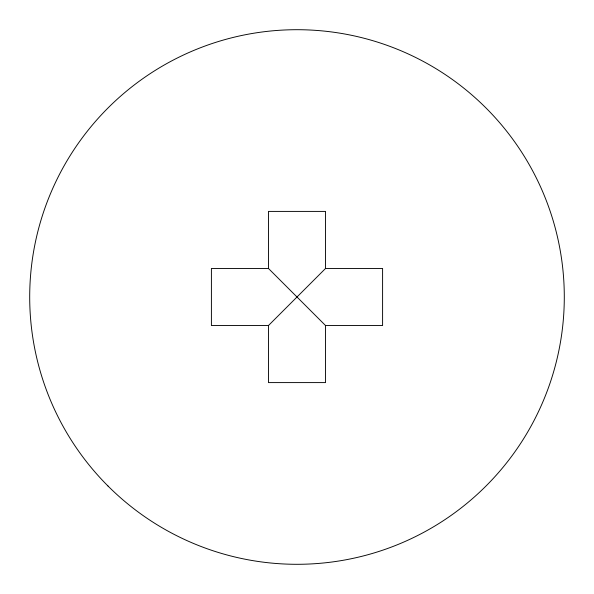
<?xml version="1.0" encoding="UTF-8"?>
<svg xmlns="http://www.w3.org/2000/svg" width="594" height="594" viewBox="0 0 594 594"><rect width="100%" height="100%" fill="white"/><g stroke="black" fill="none" stroke-linecap="round" stroke-linejoin="round"><path stroke-width="0.89" d="M325.534 325.534L325.534 382.595L268.466 382.595L268.466 325.534L325.534 268.466L325.534 211.405L268.466 211.405L268.466 268.466L325.534 325.534L382.595 325.534L382.595 268.466L325.534 268.466M268.466 268.466L211.405 268.466L211.405 325.534L268.466 325.534M107.989 486.011A267.3 267.3 0 0 0 555.19 366.179A267.3 267.3 0 0 0 227.821 38.81A267.3 267.3 0 0 0 107.989 486.011"/></g></svg>
